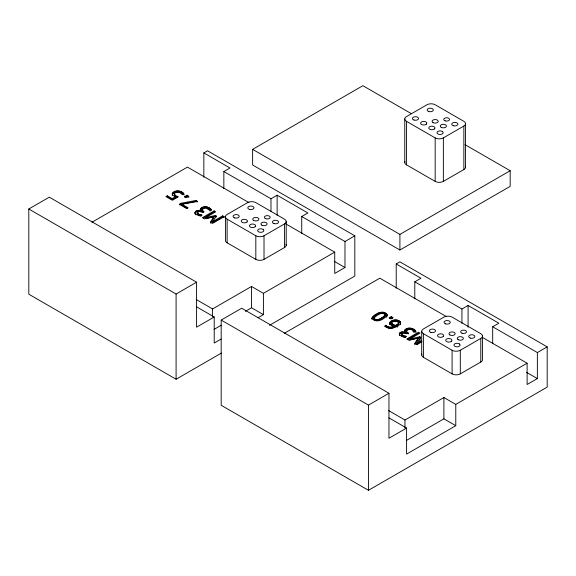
<?xml version="1.0" encoding="UTF-8"?>
<svg xmlns="http://www.w3.org/2000/svg" width="576" height="576" viewBox="0 0 576 576"><rect width="100%" height="100%" fill="white"/><g stroke="black" fill="none" stroke-linecap="round" stroke-linejoin="round"><path stroke-width="0.86" d="M184.09 194.998C181.706 191.045 173.606 190.44 172.21 195.199C172.195 189.475 181.742 189.821 184.09 194.047C181.562 196.639 180.13 190.145 176.652 192.312C173.326 192.694 174.326 196.013 177.149 196.315L177.149 197.258L174.802 195.876L174.398 194.818L174.888 194.155M385.128 315.533L385.106 315.979C382.694 318.571 377.28 322.639 374.018 319.45L374.033 319.01M374.033 318.067L374.018 318.499C377.28 321.689 382.694 317.621 385.106 315.029L385.128 314.59C381.895 311.35 376.416 315.454 374.033 318.067L374.018 319.45M398.642 322.402L398.131 323.777L395.64 325.454C382.543 321.286 407.707 318.29 395.64 326.405L392.184 325.066L392.04 323.633M203.436 211.298L204.106 211.68L202.802 212.436L199.49 211.421L197.352 212.429L198.353 214.006L202.205 215.057L200.642 216.065C198.763 215.64 193.615 214.2 195.581 211.493C196.704 209.088 202.666 212.386 200.261 209.398C202.306 205.186 209.47 206.374 211.702 210.053L210.046 211.01L207.965 208.627L206.201 208.022L204.3 208.152L202.082 209.707L202.097 210.989L203.436 212.242L203.436 211.298L202.082 209.707M201.384 214.956L201.384 215.899L198.353 214.956L197.28 213.919L197.935 212.839M406.397 331.034L406.865 332.006L408.42 333.007L407.117 333.763L403.805 332.748L401.666 333.756L402.667 335.333L406.519 336.384L404.957 337.392C403.078 336.967 397.93 335.527 399.895 332.82C401.018 330.415 406.987 333.713 404.575 330.725C406.62 326.513 413.784 327.701 416.016 331.38L414.36 332.338L412.279 329.954L410.522 329.35L408.024 329.681L406.541 330.696L406.411 332.316L408.42 333.958M405.706 336.283L405.706 337.226L403.618 336.715L401.976 335.794L401.666 334.699M387.13 314.842C384.876 319.55 375.372 323.798 372.017 318.218C373.982 313.315 385.51 308.779 387.13 315.792L386.957 314.201M372.168 317.534L372.017 319.162L372.017 318.218M400.68 323.863L400.478 324.605C402.185 318.218 388.98 318.449 389.693 324.403C390.658 320.119 398.426 319.601 400.608 323.287L400.608 322.344M195.199 211.939L195.07 213.869L195.026 212.414M399.6 334.706L399.6 335.657L399.514 333.266M202.55 209.966L202.097 210.989M406.872 330.35L406.411 332.316M210.758 208.922L210.758 209.866C208.152 207.194 201.974 206.546 200.261 210.341L200.318 208.987M404.633 331.258C407.333 327.622 413.69 328.709 416.016 332.33M386.993 316.469L386.539 317.189L386.539 316.238M372.168 318.478C375.35 314.539 382.716 310.702 386.957 315.151M205.603 217.62L215.683 211.802L214.128 210.902L202.435 217.656L204.595 218.902L213.919 216.77L210.334 222.214L212.45 223.438L224.15 216.684L224.15 217.634L222.696 216.792L212.616 222.61L212.616 221.666L216.454 215.964L215.51 215.417L205.603 217.62L205.603 218.563L215.51 216.367L216.454 216.907M210.334 223.164L213.919 217.714L213.919 216.77M420.768 338.234L419.825 337.694L409.925 339.89L409.925 338.947L419.998 333.13L418.442 332.23L406.75 338.983L408.91 340.229L418.241 338.098L414.648 343.541L416.772 344.765L421.884 341.813M414.648 344.491L418.241 339.041L418.241 338.098M212.616 222.61L214.056 220.471M421.589 341.251L416.938 343.937L416.938 342.994L420.768 337.291L419.825 336.744L409.925 338.947M416.938 343.937L417.895 342.511M419.328 340.373L420.293 338.947M400.478 323.654C396.85 328.097 389.182 330.077 384.466 326.174L385.963 325.31C388.058 327.816 391.882 327.478 394.524 326.102L394.524 327.046C391.882 328.421 388.058 328.759 385.963 326.254L385.963 325.31M195.199 212.89C195.862 210.319 201.694 212.551 200.527 211.09M399.514 334.217C400.565 331.402 405.403 334.368 405.389 332.064M221.407 353.074L176.09 379.238L28.8 294.199L28.8 208.994L49.298 197.165L196.582 282.204L196.582 327.168L214.214 316.994L214.214 343.03L221.126 339.034M203.839 177.149L203.839 152.906L207.533 150.775L354.816 235.814L354.816 276.048L269.496 325.31M91.93 222.257L187.445 167.105L249.012 202.651M167.299 195.782L167.299 196.726L172.202 199.555L175.306 197.762L175.306 196.812L172.202 198.612L167.299 195.782L165.924 196.574L172.339 200.282L178.366 196.805L177.149 196.315M464.983 144.634L510.185 170.726L510.185 186.35L399.91 250.013L252.626 164.981L252.626 149.357L362.894 85.694L411.214 113.587M223.848 188.611L223.848 171.554L229.997 168.005L203.839 152.906M184.745 196.524L186.984 195.235L188.863 196.315L186.624 197.611L184.745 196.524L184.745 197.474L186.984 196.178L188.863 197.266M181.994 204.264L197.669 201.398L195.991 200.434L180.994 203.256L179.244 204.264L186.667 208.548L188.035 207.756L181.994 204.264L181.994 205.214L187.279 208.267M179.827 204.876L180.994 204.199L195.991 201.377L197.107 202.025M203.162 218.174L214.128 211.846L214.128 210.902M212.616 221.666L222.696 215.849L224.15 216.684M223.848 171.554L270.986 198.778L277.135 195.221L307.879 212.976L301.73 216.526L301.73 233.582M227.124 219.19L255.823 235.757A5.796 3.348 0 0 0 264.017 235.757L284.515 223.927A5.796 3.348 0 0 0 284.515 219.19L255.823 202.622A5.796 3.348 0 0 0 247.622 202.622L227.124 214.459A5.796 3.348 0 0 0 227.124 219.19L227.124 242.798L255.823 259.366A5.796 3.348 0 0 0 264.017 259.366L284.515 247.529A5.796 3.348 0 0 0 286.013 244.296M406.469 121.327L435.168 137.894A5.796 3.348 0 0 0 443.362 137.894L463.86 126.058A5.796 3.348 0 0 0 463.86 121.327L435.168 104.76A5.796 3.348 0 0 0 426.967 104.76L406.469 116.597A5.796 3.348 0 0 0 406.469 121.327L406.469 164.815L435.168 181.382A5.796 3.348 0 0 0 443.362 181.382L463.86 169.546A5.796 3.348 0 0 0 465.365 166.313M28.8 208.994L176.09 294.034L196.582 282.204M196.229 299.513L212.573 308.945L251.518 286.459L263.405 293.328L334.735 252.144L334.735 273.442L344.981 267.53L344.981 241.495L301.73 216.526M344.981 241.495L354.816 235.814M396.223 288.216L396.223 263.981L399.91 261.85L547.2 346.882L547.2 387.115L368.467 490.306L221.184 405.274L221.184 320.069L241.675 308.232L388.966 393.271L388.966 438.242L406.591 428.062L406.591 454.097L455.782 425.693L455.782 404.395L527.112 363.211L527.112 384.516L537.365 378.598L537.365 352.562L492.682 326.765L492.682 343.822M214.128 329.35L221.141 325.296M245.282 311.357L251.518 307.764L263.405 314.626L263.405 293.328M252.626 149.357L399.91 234.396L510.185 170.726M258.026 317.729L263.405 314.626M284.306 333.324L379.822 278.179L446.069 316.418M414.792 298.858L414.792 281.801L420.941 278.251L396.223 263.981M391.306 316.562L389.066 317.851L390.946 318.938L393.178 317.642L391.306 316.562L391.306 317.506L389.808 318.37M407.484 339.502L418.442 333.173L418.442 332.23M414.792 281.801L461.938 309.017L468.086 305.467L498.83 323.215L492.682 326.765M409.925 339.89L411.473 338.998M416.938 342.994L421.589 340.308M423.403 333.691L452.095 350.258A5.796 3.348 0 0 0 460.296 350.258L480.794 338.429A5.796 3.348 0 0 0 480.794 333.691L452.095 317.124A5.796 3.348 0 0 0 443.894 317.124L423.403 328.961A5.796 3.348 0 0 0 423.403 333.691L423.403 357.3L452.095 373.867A5.796 3.348 0 0 0 460.296 373.867L480.794 362.03A5.796 3.348 0 0 0 482.486 359.662L482.486 336.06M221.184 320.069L368.467 405.101L388.966 393.271M388.613 410.58L404.957 420.012L443.894 397.534L455.782 404.395M537.365 352.562L547.2 346.882M406.512 440.417L443.894 418.831L455.782 425.693M394.524 326.102C392.702 325.858 389.606 325.174 389.686 322.812M175.306 196.812L172.822 195.278L172.188 193.673M174.701 197.467L175.306 197.762M285.638 223.798L334.735 252.144M482.695 337.565L527.112 363.211M334.166 261.288L344.981 267.53M526.579 372.37L537.365 378.598M391.306 317.506L392.551 318.226M196.466 306.749L214.214 316.994M388.886 417.838L406.591 428.062M413.028 331.43L413.611 332.057L413.611 331.106M404.575 331.668L404.849 332.417M398.671 323.726L398.491 322.078M480.794 338.429L480.794 362.03M468.086 305.467L468.086 327.197M465.559 123.696L465.559 167.177M463.86 126.058L463.86 169.546M461.938 309.017L461.938 323.381M460.296 350.258L460.296 373.867M452.095 350.258L452.095 373.867M443.894 397.534L443.894 418.831M443.362 137.894L443.362 181.382M435.168 137.894L435.168 181.382M421.704 331.33L421.704 354.931M419.825 336.744L419.825 337.694M415.073 330.25L415.073 331.193M414.367 329.652L414.367 330.602M413.546 329.119L413.546 330.062M412.603 328.658L412.603 329.602M411.624 328.327L411.624 329.278M410.616 328.14L410.616 329.083M409.586 328.082L409.586 329.033M408.6 328.147L408.6 329.098M407.758 332.626L407.758 333.569M407.642 328.32L407.642 329.27M406.865 332.006L406.865 332.957M406.75 328.608L406.75 329.551M406.541 330.696L406.541 331.646M405.922 329.004L405.922 329.954M405.274 329.443L405.274 330.394M405.281 332.129L405.281 333.079M404.856 329.882L404.856 330.833M404.957 420.012L404.957 428.004M404.77 118.958L404.77 162.446M404.719 336.089L404.719 337.039M404.129 331.841L404.129 332.791M403.618 335.765L403.618 336.715M402.833 331.783L402.833 332.734M402.667 335.333L402.667 336.283M401.976 334.843L401.976 335.794M401.666 333.756L401.602 335.246M401.566 331.963L401.566 332.914M400.5 332.395L400.5 333.346M400.327 321.797L400.327 322.747M399.91 234.396L399.91 250.013M399.845 321.286L399.845 322.236M399.895 332.82L399.895 333.77M399.348 333.742L399.348 334.692M399.154 320.81L399.154 321.761M398.52 323.244L398.52 324.187M398.333 320.422L398.333 321.365M398.131 323.777L398.131 324.72M397.872 321.545L397.872 322.495M397.649 326.153L397.649 327.103M397.44 320.141L397.44 321.091M397.447 324.374L397.447 325.325M396.475 319.982L396.475 320.933M396.41 325.044L396.41 325.994M395.993 325.274L395.993 326.225M395.64 325.454L395.64 326.405M395.446 319.939L395.446 320.882M394.416 320.011L394.416 320.954M394.135 325.145L394.135 326.088M393.487 326.549L393.487 327.499M393.372 320.213L393.372 321.156M392.904 324.619L392.904 325.57M392.472 326.88L392.472 327.823M392.35 320.544L392.35 321.487M392.184 324.115L392.184 325.066M391.939 323.834L391.939 324.778M391.838 323.093L391.824 324.468M391.406 320.998L391.406 321.948M391.493 327.089L391.493 328.032M390.542 321.588L390.542 322.531M390.535 327.175L390.535 328.118M389.966 322.193L389.966 323.136M389.621 327.139L389.621 328.09M388.757 327.002L388.757 327.946M387.943 326.743L387.943 327.694M387.187 326.383L387.187 327.326M386.467 313.596L386.467 314.539M386.431 325.829L386.431 326.779M385.654 313.02L385.654 313.963M385.128 314.59L385.106 315.979M384.847 315.497L384.847 316.447M384.674 312.559L384.674 313.502M384.358 316.022L384.358 316.966M383.63 312.271L383.63 313.222M383.695 316.541L383.695 317.484M382.522 312.17L382.522 313.114M381.722 317.765L381.722 318.715M381.362 312.235L381.362 313.186M380.117 312.494L380.117 313.438M379.577 318.902L379.577 319.853M378.785 312.934L378.785 313.884M378.619 319.313L378.619 320.256M377.748 319.586L377.748 320.537M377.352 313.56L377.352 314.51M376.927 319.73L376.927 320.681M376.164 319.738L376.164 320.688M375.826 314.381L375.826 315.324M375.451 319.594L375.451 320.544M374.782 319.298L374.782 320.242M374.45 315.238L374.45 316.181M374.263 318.91L374.263 319.853M373.385 316.044L373.385 316.994M372.622 316.814L372.622 317.758M368.467 405.101L368.467 490.306M286.214 221.558L286.214 245.16M284.515 223.927L284.515 247.529M277.135 195.221L277.135 215.237M270.986 198.778L270.986 211.342M264.017 235.757L264.017 259.366M255.823 235.757L255.823 259.366M251.518 286.459L251.518 307.764M225.425 216.821L225.425 240.43A5.796 3.348 0 0 0 227.124 242.798M222.696 215.849L222.696 216.792M215.51 215.417L215.51 216.367M212.573 308.945L212.573 316.93M210.046 208.325L210.046 209.275M209.225 207.792L209.225 208.735M208.289 207.331L208.289 208.274M207.965 208.627L207.965 209.578M207.31 207L207.31 207.95M206.302 206.813L206.302 207.756M205.265 206.755L205.265 207.706M204.278 206.82L204.278 207.77M203.328 206.993L203.328 207.943M202.55 210.679L202.55 211.63M202.428 207.281L202.428 208.224M202.226 209.369L202.226 210.319M201.6 207.677L201.6 208.627M201.074 210.737L200.966 211.752M200.952 208.116L200.952 209.066M200.534 208.555L200.534 209.506M200.398 214.762L200.398 215.712M199.807 210.514L199.807 211.464M199.303 214.438L199.303 215.388M198.511 210.456L198.511 211.406M198.353 214.006L198.353 214.956M197.662 213.516L197.662 214.466M197.568 212.155L197.568 213.098M197.251 210.636L197.251 211.586M197.352 212.429L197.28 213.919M196.186 211.068L196.186 212.018M195.991 200.434L195.991 201.377M195.581 211.493L195.581 212.443M195.638 213.826L195.638 214.776M186.984 195.235L186.984 196.178M183.161 192.96L183.161 193.903M182.484 192.406L182.484 193.349M181.692 191.894L181.692 192.845M180.994 203.256L180.994 204.199M180.749 191.441L180.749 192.384M179.741 191.124L179.741 192.067M178.704 190.944L178.704 191.887M177.674 190.901L177.674 191.844M176.666 190.98L176.666 191.93M176.09 294.034L176.09 379.238M175.774 195.631L175.774 196.582M175.666 191.182L175.666 192.125M174.802 194.926L174.802 195.876M174.708 191.498L174.708 192.449M174.557 193.543L174.557 194.494M174.514 194.573L174.514 195.516M174.398 193.874L174.391 195.156M173.822 191.93L173.822 192.881M172.944 192.528L172.944 193.478M172.418 193.104L172.418 194.047M172.202 198.612L172.202 199.555M423.403 357.3A5.796 3.348 0 0 1 421.898 354.067M406.469 164.815A5.796 3.348 0 0 1 404.971 161.582M247.003 221.969L246.514 222.336A3.074 1.771 0 0 1 241.452 221.688A3.074 1.771 0 0 1 244.613 219.319A3.074 1.771 0 0 1 247.003 221.969M255.204 226.706L254.714 227.074A3.074 1.771 0 0 1 250.366 227.074A3.074 1.771 0 0 1 250.366 224.561L251.006 224.28A3.074 1.771 0 0 1 254.714 224.561A3.074 1.771 0 0 1 255.204 226.706M426.348 124.106L425.858 124.474A3.074 1.771 0 0 1 420.797 123.826A3.074 1.771 0 0 1 423.958 121.45A3.074 1.771 0 0 1 426.348 124.106M434.549 128.844L434.059 129.211A3.074 1.771 0 0 1 429.71 129.211A3.074 1.771 0 0 1 429.71 126.698L430.351 126.418A3.074 1.771 0 0 1 434.059 126.698A3.074 1.771 0 0 1 434.549 128.844M443.275 336.47L442.793 336.838A3.074 1.771 0 0 1 437.731 336.19A3.074 1.771 0 0 1 440.885 333.821A3.074 1.771 0 0 1 443.275 336.47M451.476 341.208L450.986 341.575A3.074 1.771 0 0 1 446.645 341.575A3.074 1.771 0 0 1 446.645 339.062L447.278 338.782A3.074 1.771 0 0 1 450.986 339.062A3.074 1.771 0 0 1 451.476 341.208M442.562 131.638L442.008 131.306A3.074 1.771 0 0 0 437.098 132.264A3.074 1.771 0 0 0 440.683 134.424A3.074 1.771 0 0 0 442.562 131.638M459.497 344.002L458.942 343.67A3.074 1.771 0 0 0 454.032 344.628A3.074 1.771 0 0 0 457.61 346.795A3.074 1.771 0 0 0 459.497 344.002M263.218 229.5L262.663 229.169A3.074 1.771 0 0 0 257.753 230.126A3.074 1.771 0 0 0 261.338 232.294A3.074 1.771 0 0 0 263.218 229.5M430.884 332.388A3.074 1.771 0 0 0 435.492 330.854A3.074 1.771 0 0 0 430.884 329.314A3.074 1.771 0 0 0 430.884 332.388M458.122 339.682A3.074 1.771 0 0 0 463.262 338.882A3.074 1.771 0 0 0 459.497 336.715A3.074 1.771 0 0 0 458.122 339.682M449.921 334.944A3.074 1.771 0 0 0 455.062 334.152A3.074 1.771 0 0 0 451.303 331.978A3.074 1.771 0 0 0 449.921 334.944M470.239 338.069A3.074 1.771 0 0 0 474.847 336.535A3.074 1.771 0 0 0 470.239 334.994A3.074 1.771 0 0 0 470.239 338.069M462.125 333.252A2.902 1.67 0 0 0 466.474 331.798A2.902 1.67 0 0 0 462.125 330.35A2.902 1.67 0 0 0 462.125 333.252M445.637 323.87A3.074 1.771 0 0 0 450.252 322.33A3.074 1.771 0 0 0 445.637 320.796A3.074 1.771 0 0 0 445.637 323.87M234.605 217.886A3.074 1.771 0 0 0 239.213 216.353A3.074 1.771 0 0 0 234.605 214.812A3.074 1.771 0 0 0 234.605 217.886M261.85 225.18A3.074 1.771 0 0 0 266.99 224.381A3.074 1.771 0 0 0 263.225 222.214A3.074 1.771 0 0 0 261.85 225.18M253.649 220.442A3.074 1.771 0 0 0 258.79 219.65A3.074 1.771 0 0 0 255.024 217.476A3.074 1.771 0 0 0 253.649 220.442M273.96 223.567A3.074 1.771 0 0 0 278.568 222.034A3.074 1.771 0 0 0 273.96 220.493A3.074 1.771 0 0 0 273.96 223.567M265.846 218.75A2.902 1.67 0 0 0 270.194 217.296A2.902 1.67 0 0 0 265.846 215.849A2.902 1.67 0 0 0 265.846 218.75M249.365 209.369A3.074 1.771 0 0 0 253.973 207.828A3.074 1.771 0 0 0 249.365 206.294A3.074 1.771 0 0 0 249.365 209.369M413.95 120.024A3.074 1.771 0 0 0 418.565 118.49A3.074 1.771 0 0 0 413.95 116.95A3.074 1.771 0 0 0 413.95 120.024M441.194 127.318A3.074 1.771 0 0 0 446.335 126.518A3.074 1.771 0 0 0 442.57 124.344A3.074 1.771 0 0 0 441.194 127.318M432.994 122.58A3.074 1.771 0 0 0 438.134 121.788A3.074 1.771 0 0 0 434.369 119.614A3.074 1.771 0 0 0 432.994 122.58M453.305 125.705A3.074 1.771 0 0 0 457.913 124.164A3.074 1.771 0 0 0 453.305 122.63A3.074 1.771 0 0 0 453.305 125.705M445.198 120.881A2.902 1.67 0 0 0 449.539 119.434A2.902 1.67 0 0 0 445.198 117.986A2.902 1.67 0 0 0 445.198 120.881M428.71 111.506A3.074 1.771 0 0 0 433.318 109.966A3.074 1.771 0 0 0 428.71 108.432A3.074 1.771 0 0 0 428.71 111.506"/></g></svg>
